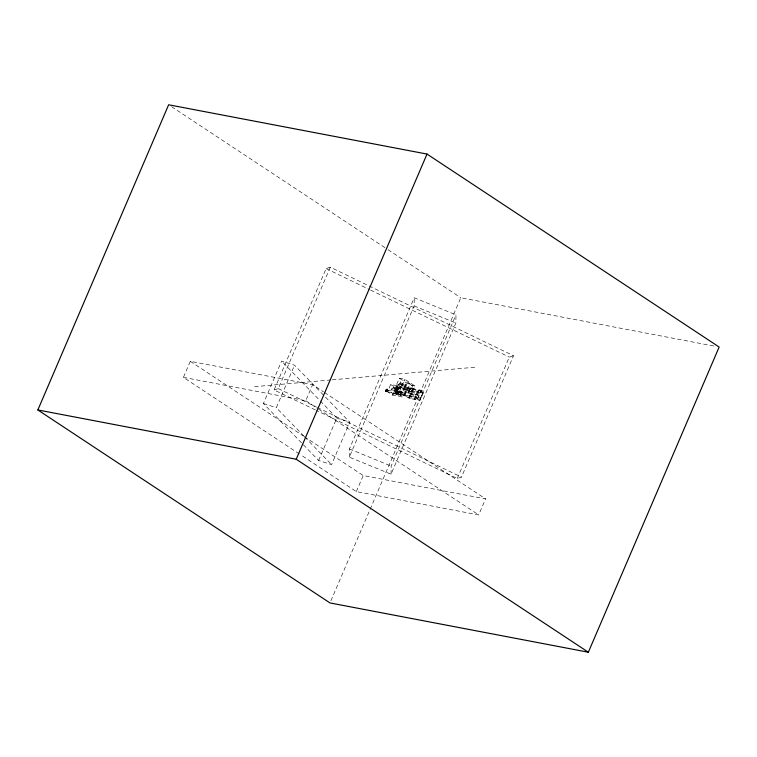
<?xml version="1.0" encoding="UTF-8"?>
<svg xmlns="http://www.w3.org/2000/svg" width="757" height="757" viewBox="0 0 757 757"><rect width="100%" height="100%" fill="white"/><g stroke="black" fill="none" stroke-linecap="round" stroke-linejoin="round"><path stroke-width="0.57" stroke-dasharray="3.79 2.84" d="M386.344 389.666L386.486 388.984L385.427 391.388L386.43 389.174M349.308 457.143L349.422 448.967L414.23 297.756L455.969 314.846L455.856 323.012L391.047 474.223L349.308 457.143L414.117 305.923L414.23 297.756M391.047 474.223L391.161 466.057L455.969 314.846M387.206 390.669C386.174 390.726 386.297 393.791 387.385 389.581L386.732 391.785L387.035 391.284M386.108 389.42L385.729 391.473L385.947 390.328M385.635 391.36L386.496 389.448L385.616 390.271L386.25 390.423M386.893 390.016L387.31 389.06L387.764 390.101C387.603 387.603 386.732 390.669 386.43 391.558M387.016 390.404L387.092 389.846L386.808 390.366M421.772 395.807L422.103 394.88M386.07 390.328L386.411 389.77L385.692 391.218M385.673 390.744L385.824 390.262L385.464 391.369L385.975 390.621M386.836 391.785L386.988 390.621M386.818 390.555L386.543 391.643M386.95 391.038L386.95 390.461M386.941 390.073L387.064 390.726M386.836 391.766L386.959 390.792M386.884 390.621L386.553 391.123M386.174 390.366L386.59 389.628L386.004 390.243M299.356 453.954L183.412 377.365L190.291 361.316L312.65 384.66L323.457 391.804M301.579 442.902L263.408 403.538L281.604 361.07L294.53 365.215L349.753 422.169L331.557 464.628L318.631 460.483L302.384 443.734M315.385 409.925L274.091 389.969L326.116 268.584L330.307 267.212L513.492 355.743L461.458 477.128L457.266 478.5L316.445 410.445M274.091 389.969L278.283 388.606L330.307 267.212M303.945 436.155L276.324 407.673L294.53 365.215M183.412 377.365L305.771 400.708L312.65 384.66M318.631 460.483L336.827 418.025L281.604 361.07M390.707 384.499L395.797 387.858L406.746 389.95L403.623 397.255L392.665 395.163L387.575 391.795L390.707 384.499L401.655 386.581L411.846 393.309L406.367 392.268L396.176 385.54L399.308 378.235L404.787 379.285L414.968 386.013L410.578 396.185L415.669 399.554L418.801 392.249L413.71 388.88M397.264 391.341L396.971 392.031L391.88 388.672L392.173 387.972M390.962 389.353L391.681 389.827L391.984 389.136M395.797 389.24L397.766 391.757L397.501 390.726L393.347 387.631L397.113 389.495M396.611 390.309L394.473 388.332L395.996 384.944M394.7 388.625L394.899 388.171L395.92 389.429M394.425 390.347L395.987 386.704L400.585 382.872M392.665 395.163L395.797 387.858M397.217 385.748L395.693 389.145L397.434 389.552L395.987 388.455L397.86 389.391L401.797 387.669L401.049 387.773M399.299 387.357L400.85 388.227L398.296 389.221L396.413 388.294L394.473 388.663L396.119 388.975M395.343 393.271L398.191 391.596L396.053 389.618M396.337 389.06L397.709 385.843L402.402 384.026L401.021 387.234M395.911 393.952L394.69 393.148L396.564 394.075L399.317 392.628L400.633 392.883L396.545 390.953M396.64 388.578L396.838 388.123L398.059 388.937M394.586 393.375L395.769 393.11L396.99 393.914L398.702 393.252L397.151 392.381M396.583 389.562L397.501 390.726M397.065 388.417L397.917 388.086L399.147 388.89M396.507 390.205L396.318 390.659L404.247 395.788L393.29 393.697L388.199 390.338L399.157 392.429M397.491 388.256L399.393 387.13L401.276 388.067M395.693 389.467L397.86 389.391M395.769 393.11L397.671 391.984L399.412 392.069L397.766 391.757M397.917 388.086L399.819 386.969L401.702 387.896M399.223 392.855L396.971 390.782M402.743 392.381L402.45 393.082L397.349 389.713L397.652 389.022M410.966 388.445L410.673 389.136L400.481 382.408L400.784 381.717M397.075 390.886L397.274 390.432L395.854 390.082M397.539 391.473L395.163 389.202L395.816 389.335M398.191 391.265L400.538 393.11L398.892 392.798M400.056 387.262L400.576 386.865L401.797 387.669M356.339 491.596L363.218 475.547L485.578 498.891L478.708 514.94L356.339 491.596L300.34 454.597M387.575 391.795L398.523 393.886L404.787 379.285M399.942 394.492L402.44 388.653L405.733 389.278L403.226 395.116L399.942 394.492L400.964 395.163L403.462 389.325L402.44 388.653M404.087 387.858L406.594 382.02L407.692 382.228L412.783 385.597L410.275 391.435L404.087 387.858L409.187 391.227L411.685 385.379L406.594 382.02M391.681 389.827L402.639 391.918L402.932 391.227M399.573 383.099L405.771 384.613L406.064 383.922M404.664 386.458L405.383 386.931L405.686 386.24M405.184 388.067L407.692 382.228M404.001 394.936L407.134 387.631L423.57 390.763L423.182 393.082L420.05 400.387L409.102 398.296L404.001 394.936L420.438 398.068L420.05 400.387L414.959 397.018L418.091 389.723L423.182 393.082L412.224 390.99L407.134 387.631M414.968 386.013L409.499 384.963L405.099 395.145L410.19 398.504L413.322 391.199L408.231 387.839M413.7 394.473L413.398 395.163L408.307 391.804L408.61 391.104M407.398 392.486L408.118 392.959L408.411 392.268M405.383 386.931L410.862 387.981L411.155 387.281M408.515 396.99L409.291 397.141L412.423 389.836L413.19 389.978M409.102 398.296L412.224 390.99M419.179 395.514L418.876 396.214L413.786 392.845L414.079 392.154M413.994 398.031L414.77 398.182L417.902 390.877L418.668 391.028M330.923 600.765L460.786 297.756L714.513 346.157M457.266 478.5L509.3 357.105L513.492 355.743M387.3 390.3L387.546 390.186M386.865 390.262L387.319 390.451L387.3 389.079M387.376 390.546L387.764 389.647M387.253 390.423L387.12 389.685M254.56 386.657L331.074 379.919M332.247 379.815L475.86 367.154M403.822 380.298L404.598 380.44L404.106 380.118M408.912 383.657L409.688 383.808L409.206 383.487M400.481 382.408L401.257 382.559M409.897 388.994L410.673 389.136M396.763 386.846L395.987 386.704L396.469 387.016M393.252 387.858L394.899 388.171M394.473 388.332L395.391 389.495L396.81 389.846M397.633 389.098L398.296 389.221M405.78 390.962L407.039 391.426M391.88 388.672L392.646 388.814M397.349 389.713L398.125 389.864M408.307 391.804L409.083 391.946M413.786 392.845L414.562 392.997M408.118 392.959L421.81 395.57M396.782 391.246L398.191 391.596M401.674 392.93L402.45 393.082M412.631 395.022L413.398 395.163M418.11 396.062L418.876 396.214M396.99 393.914L396.138 394.246L394.917 393.441M392.088 393.858L393.337 394.321M397.557 394.899L398.816 395.372M336.827 418.025L349.753 422.169M263.408 403.538L276.324 407.673M414.117 305.923L455.856 323.012M349.422 448.967L391.161 466.057M326.116 268.584L369.53 289.562M370.589 290.073L509.3 357.105M278.283 388.606L316.398 407.029M317.457 407.54L461.458 477.128M171.602 106.728L387.016 249.025M388 249.678L460.786 297.756M399.308 378.235L409.499 384.963M417.902 390.877L418.384 391.199M405.771 384.613L406.49 385.086M410.862 387.981L411.581 388.455M412.423 389.836L412.906 390.158M400.254 386.799L401.475 387.612M399.819 386.969L401.371 387.839M399.724 387.196L400.945 388M399.393 387.13L400.623 387.944M398.967 387.3L400.188 388.104M398.873 387.527L400.093 388.332M398.542 387.461L399.999 388.559M414.77 398.182L415.252 398.504M398.447 387.688L399.668 388.502M398.116 387.631L399.336 388.436M398.021 387.858L399.573 388.729M397.69 387.792L398.911 388.606M397.595 388.019L398.816 388.833M397.264 387.963L398.721 389.06M397.17 388.19L398.39 388.994M402.639 391.918L403.358 392.391M396.413 388.294L397.964 389.164M396.318 388.521L397.539 389.325M409.291 397.141L409.774 397.453M394.567 388.104L397.009 389.723M393.347 387.631L397.037 390.139M395.627 389.789L397.964 391.303M397.898 392.277L399.128 393.082M397.576 392.211L398.797 393.025M397.245 392.154L398.466 392.959M396.819 392.315L398.04 393.129M397.047 392.609L398.267 393.413M396.725 392.542L397.945 393.356M396.394 392.486L397.841 393.583M398.523 393.886L403.623 397.255M396.29 392.713L397.52 393.517M395.968 392.646L397.188 393.46M396.195 392.94L397.416 393.744M395.542 392.817L397.094 393.687M395.438 393.044L396.668 393.848M395.116 392.978L396.564 394.075M395.012 393.205L396.233 394.019M324.441 392.448L485.578 498.891M305.771 400.708L317.562 408.496M318.546 409.14L478.708 514.94M190.291 361.316L303.283 435.956M304.267 436.609L363.218 475.547M304.749 436.988L331.557 464.628M412.612 388.672L409.48 395.977L414.571 399.346L417.703 392.041L412.612 388.672M419.189 389.931L416.057 397.226L420.126 399.923L423.258 392.618L419.189 389.931M402.279 385.124L396.81 384.083L406.992 390.811L412.47 391.852L402.279 385.124"/><path stroke-width="1.14" d="M37.85 409.963L168.65 104.778L427.014 154.068L719.15 347.037L588.35 652.222L329.986 602.932L37.85 409.963L296.214 459.244L588.35 652.222M296.214 459.244L427.014 154.068"/></g></svg>
